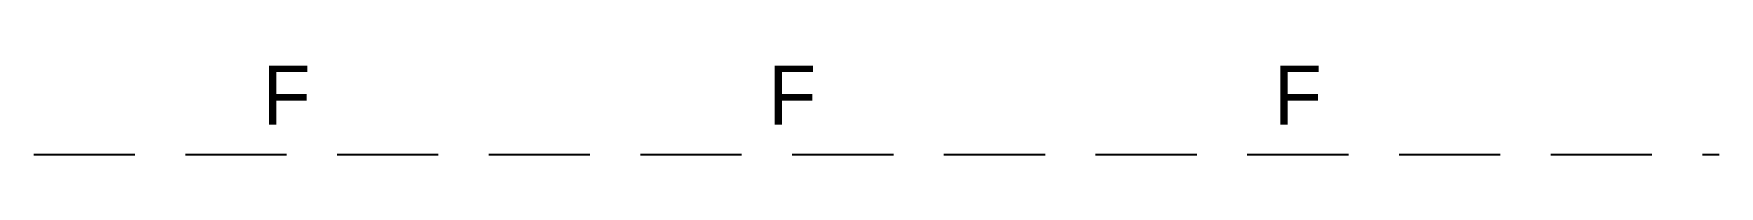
# Model space of a CAD drawing. Header units: metres. Extents: x 0 to 10, y 0 to 0.5.
import ezdxf
from ezdxf.enums import TextEntityAlignment as Align

# ---------------------------------------------------------------- set-up
doc = ezdxf.new("R2010")
doc.units = ezdxf.units.M

msp = doc.modelspace()

# ---------------------------------------------------------------- linework, layer by layer
for p, q in [((0, 0), (0.6, 0)), ((0.9, 0), (1.5, 0)), ((1.8, 0), (2.4, 0)), ((2.7, 0), (3.3, 0)), ((3.6, 0), (4.2, 0)), ((4.5, 0), (5.1, 0)), ((5.4, 0), (6, 0)), ((6.3, 0), (6.9, 0)), ((7.2, 0), (7.8, 0)), ((8.1, 0), (8.7, 0)), ((9, 0), (9.6, 0)), ((9.9, 0), (10, 0))]:
    msp.add_line(p, q)

# ---------------------------------------------------------------- texts
for p in [(1.5, 0.35), (4.5, 0.35), (7.5, 0.35)]:
    msp.add_text('F', height=0.35).set_placement(p, align=Align.MIDDLE_CENTER)

doc.saveas('drawing.dxf')
